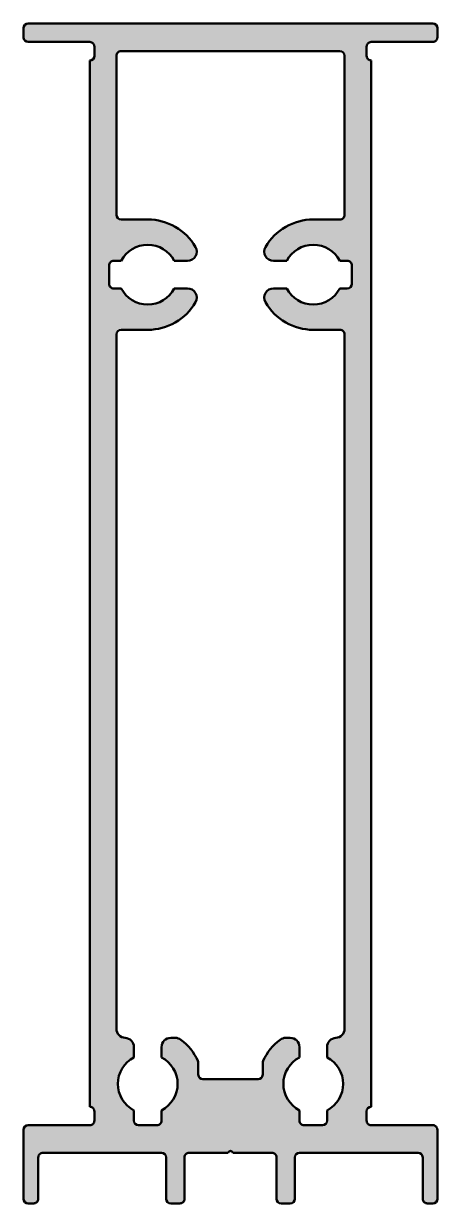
# Model space of a CAD drawing. Extents: x 0 to 45, y 0 to 128.
import ezdxf

# ---------------------------------------------------------------- set-up
doc = ezdxf.new("R2010")
doc.units = 0
doc.layers.add('0S-Alu contour', color=7, linetype='Continuous', lineweight=50)
doc.layers.add('0S-Alu hatch', color=252, linetype='Continuous', lineweight=25)

# ---------------------------------------------------------------- blocks, each defined once
blk = doc.blocks.new('322750__0CC4B532_201E_418F_B762_AD343E9F25F6_')
at = {"layer": '0S-Alu hatch'}
h = blk.add_hatch(color=256, dxfattribs=at)
edge = h.paths.add_edge_path()
edge.add_arc((0.4999885559081848, 127.8000091552734), 0.5, 90.00000000000028, 180)
edge.add_line((-1.14440918152e-05, 127.8000091552734), (-1.14440918111e-05, 126.8000091552734))
edge.add_arc((0.4999885559081815, 126.8000091552734), 0.4999999999999926, 180, 269.9999999999994)
edge.add_line((0.4999885559081761, 126.3000091552734), (7.199988555908209, 126.3000091552734))
edge.add_ellipse((7.199988555908216, 125.8000091552734), major_axis=(-0.4999999999999858, 0), ratio=1, start_angle=180, end_angle=270.0000000000009, ccw=False)
edge.add_line((7.699988555908198, 125.8000091552734), (7.699988555908191, 124.8000091552734))
edge.add_ellipse((7.199988555908199, 124.8000091552734), major_axis=(-0.499999999999992, 0), ratio=1, start_angle=90, end_angle=180, ccw=False)
edge.add_line((7.199988555908199, 124.3000091552734), (7.199988555908176, 10.50000915527346))
edge.add_ellipse((7.199988555908215, 10.00000915527348), major_axis=(-0.4999999999999752, 0), ratio=1, start_angle=180, end_angle=270.0000000000045, ccw=False)
edge.add_line((7.69998855590819, 10.00000915527348), (7.69998855590819, 9.000009155273402))
edge.add_ellipse((7.199988555908218, 9.000009155273405), major_axis=(-0.4999999999999725, 0), ratio=1, start_angle=89.9999999999954, end_angle=180, ccw=False)
edge.add_line((7.199988555908178, 8.500009155273434), (0.499988555908173, 8.500009155273432))
edge.add_arc((0.4999885559081799, 8.00000915527344), 0.4999999999999912, 90.0000000000008, 180)
edge.add_line((-1.14440918113e-05, 8.00000915527344), (-1.14440918111e-05, 0.5000091552734744))
edge.add_arc((0.4999885559082217, 0.5000091552734646), 0.5000000000000328, 180, 269.9999999999962)
edge.add_line((0.4999885559081888, 9.1552734318e-06), (1.099988555908197, 9.1552734318e-06))
edge.add_arc((1.099988555908207, 0.5000091552734081), 0.4999999999999762, 269.9999999999989, 360)
edge.add_line((1.599988555908183, 0.5000091552734184), (1.599988555908183, 5.000009155273417))
edge.add_ellipse((2.099988555908179, 5.000009155273436), major_axis=(-0.4999999999999965, 0), ratio=1, start_angle=269.99999999999966, end_angle=360, ccw=False)
edge.add_line((2.099988555908182, 5.500009155273431), (14.99998855590818, 5.50000915527343))
edge.add_ellipse((14.99998855590817, 5.000009155273426), major_axis=(-0.5000000000000046, 0), ratio=1, start_angle=180, end_angle=269.99999999999875, ccw=False)
edge.add_line((15.49998855590818, 5.000009155273431), (15.49998855590818, 0.5000091552734443))
edge.add_arc((15.99998855590821, 0.5000091552734663), 0.5000000000000338, 180, 269.999999999999)
edge.add_line((15.9999885559082, 9.1552734325e-06), (16.99998855590817, 9.1552734318e-06))
edge.add_arc((16.9999885559082, 0.5000091552734323), 0.5000000000000006, 269.9999999999968, 360)
edge.add_line((17.4999885559082, 0.5000091552734176), (17.49998855590819, 5.000009155273446))
edge.add_ellipse((17.99998855590816, 5.000009155273457), major_axis=(-0.4999999999999752, 0), ratio=1, start_angle=269.9999999999984, end_angle=360, ccw=False)
edge.add_line((17.99998855590818, 5.50000915527343), (22.2499885559114, 5.500009155273431))
edge.add_ellipse((22.4999885559098, 5.443759155273786), major_axis=(-0.2562499999983623, 0), ratio=1, start_angle=192.6803834919774, end_angle=347.31961650817914, ccw=False)
edge.add_line((22.74998855590805, 5.500009155274114), (26.9999885559082, 5.500009155273432))
edge.add_ellipse((26.99998855590822, 5.000009155273462), major_axis=(-0.4999999999999707, 0), ratio=1, start_angle=180, end_angle=270.00000000000205, ccw=False)
edge.add_line((27.49998855590819, 5.000009155273459), (27.49998855590819, 0.5000091552734461))
edge.add_arc((27.99998855590819, 0.500009155273432), 0.5, 180, 270)
edge.add_line((27.99998855590819, 9.155273432e-06), (28.99998855590821, 9.1552734318e-06))
edge.add_arc((28.99998855590816, 0.5000091552734718), 0.50000000000004, 270.0000000000049, 360)
edge.add_line((29.4999885559082, 0.5000091552734874), (29.4999885559082, 5.000009155273412))
edge.add_ellipse((29.99998855590822, 5.000009155273414), major_axis=(-0.5000000000000214, 0), ratio=1, start_angle=270.00000000000165, end_angle=360, ccw=False)
edge.add_line((29.99998855590821, 5.500009155273434), (42.89998855590825, 5.500009155273432))
edge.add_ellipse((42.89998855590823, 5.000009155273489), major_axis=(-0.4999999999999432, 0), ratio=1, start_angle=180, end_angle=269.9999999999984, ccw=False)
edge.add_line((43.39998855590818, 5.000009155273462), (43.39998855590818, 0.5000091552733946))
edge.add_arc((43.89998855590815, 0.5000091552734053), 0.4999999999999716, 180, 270.0000000000033)
edge.add_line((43.89998855590818, 9.1552734337e-06), (44.49998855590821, 9.1552734318e-06))
edge.add_arc((44.49998855590817, 0.5000091552734545), 0.5000000000000226, 270.0000000000041, 360)
edge.add_line((44.9999885559082, 0.5000091552734621), (44.99998855590821, 8.000009155273442))
edge.add_arc((44.49998855590821, 8.000009155273432), 0.5, 0, 90.00000000000081)
edge.add_line((44.4999885559082, 8.500009155273432), (37.79998855590815, 8.500009155273432))
edge.add_ellipse((37.79998855590811, 9.000009155273395), major_axis=(-0.4999999999999627, 0), ratio=1, start_angle=0, end_angle=90.00000000000489, ccw=False)
edge.add_line((37.29998855590814, 9.000009155273393), (37.29998855590821, 10.00000915527348))
edge.add_ellipse((37.79998855590815, 10.00000915527351), major_axis=(-0.4999999999999361, 0), ratio=1, start_angle=270, end_angle=360, ccw=False)
edge.add_line((37.79998855590815, 10.50000915527345), (37.79998855590827, 124.3000091552734))
edge.add_ellipse((37.7999885559082, 124.8000091552734), major_axis=(-0.5000000000000142, 0), ratio=1, start_angle=0, end_angle=90.00000000000728, ccw=False)
edge.add_line((37.29998855590819, 124.8000091552734), (37.29998855590821, 125.8000091552734))
edge.add_ellipse((37.79998855590814, 125.8000091552735), major_axis=(-0.499999999999929, 0), ratio=1, start_angle=269.9999999999959, end_angle=360, ccw=False)
edge.add_line((37.79998855590817, 126.3000091552734), (44.49998855590819, 126.3000091552734))
edge.add_arc((44.4999885559082, 126.8000091552734), 0.5, 269.9999999999992, 360)
edge.add_line((44.9999885559082, 126.8000091552734), (44.9999885559082, 127.8000091552734))
edge.add_arc((44.4999885559082, 127.8000091552734), 0.5, 0, 90)
edge.add_line((44.4999885559082, 128.3000091552734), (0.4999885559081818, 128.3000091552734))
edge = h.paths.add_edge_path()
edge.add_ellipse((10.5999885559082, 124.8000091552734), major_axis=(-0.4999999999999858, 0), ratio=1, start_angle=269.9999999999986, end_angle=360, ccw=False)
edge.add_line((10.59998855590821, 125.3000091552734), (34.39998855590819, 125.3000091552735))
edge.add_ellipse((34.39998855590818, 124.8000091552734), major_axis=(-0.5, 0), ratio=1, start_angle=180, end_angle=269.9999999999992, ccw=False)
edge.add_line((34.89998855590818, 124.8000091552734), (34.89998855590815, 107.5000090931783))
edge.add_ellipse((34.39998855590817, 107.5000090931782), major_axis=(-0.4999999999999716, 0), ratio=1, start_angle=89.9999999999967, end_angle=180, ccw=False)
edge.add_line((34.39998855590815, 107.0000090931783), (31.50085177145045, 107.0000090931783))
edge.add_arc((31.49998855590818, 101.0000091552734), 6.000000000000048, 89.99175689874119, 150)
edge.add_arc((27.16986153698596, 103.5000091552734), 1.000000000000014, 150.0000000000013, 270.0000000000014)
edge.add_line((27.16986153698599, 102.5000091552734), (28.61684790724047, 102.5000091552734))
edge.add_ellipse((31.49998855590818, 101.0000091552734), major_axis=(-3.250000000000005, 0), ratio=1, start_angle=207.4864262503813, end_angle=332.5135737496188, ccw=False)
edge.add_line((34.38312920457588, 102.5000091552734), (35.19998855590823, 102.5000091552734))
edge.add_ellipse((35.19998855590827, 102.0000091552734), major_axis=(-0.4999999999999574, 0), ratio=1, start_angle=180, end_angle=270.0000000000049, ccw=False)
edge.add_line((35.69998855590823, 102.0000091552734), (35.6999885559082, 100.0000091552734))
edge.add_ellipse((35.19998855590827, 100.0000091552733), major_axis=(-0.499999999999929, 0), ratio=1, start_angle=90, end_angle=180, ccw=False)
edge.add_line((35.19998855590827, 99.50000915527342), (34.38312920457588, 99.50000915527343))
edge.add_ellipse((31.49998855590818, 101.0000091552734), major_axis=(-3.250000000000005, 0), ratio=1, start_angle=27.486426250381214, end_angle=152.5135737496189, ccw=False)
edge.add_line((28.61684790724047, 99.50000915527343), (27.16986153698599, 99.50000915527342))
edge.add_arc((27.16986153698598, 98.5000091552734), 1.000000000000013, 89.99999999999959, 209.9999999999986)
edge.add_arc((31.49998855590817, 101.0000091552734), 6.000000000000042, 210.0000000000002, 270.0000000000001)
edge.add_line((31.49998855590818, 95.00000915527342), (34.39998855590809, 95.00000915527339))
edge.add_ellipse((34.39998855590812, 94.50000915527355), major_axis=(-0.4999999999998437, 0), ratio=1, start_angle=180, end_angle=270.0000000000041, ccw=False)
edge.add_line((34.89998855590797, 94.50000915527356), (34.89998855590818, 18.99750759081726))
edge.add_ellipse((33.89998855590819, 18.99750759081725), major_axis=(-0.9999999999999932, 0), ratio=1, start_angle=92.86598398259912, end_angle=180, ccw=False)
edge.add_arc((33.99998855590814, 17.00000915527342), 1.000000000000021, 92.86598398259576, 180)
edge.add_line((32.99998855590812, 17.00000915527345), (32.9999885559082, 15.88314980394114))
edge.add_ellipse((31.4999885559082, 13.00000915527343), major_axis=(-3.250000000000005, 0), ratio=1, start_angle=117.48642625038119, end_angle=242.51357374961879, ccw=False)
edge.add_line((32.9999885559082, 10.11686850660572), (32.99998855590821, 9.000009155273451))
edge.add_ellipse((32.49998855590819, 9.00000915527345), major_axis=(-0.5000000000000214, 0), ratio=1, start_angle=90.0000000000008, end_angle=180, ccw=False)
edge.add_line((32.4999885559082, 8.500009155273428), (30.4999885559082, 8.500009155273428))
edge.add_ellipse((30.49998855590819, 9.000009155273425), major_axis=(-0.4999999999999965, 0), ratio=1, start_angle=0, end_angle=90.0000000000012, ccw=False)
edge.add_line((29.99998855590819, 9.000009155273421), (29.99998855590821, 10.11686850660572))
edge.add_ellipse((31.4999885559082, 13.00000915527343), major_axis=(-3.250000000000005, 0), ratio=1, start_angle=-62.51357374961867, end_angle=62.513573749618786, ccw=False)
edge.add_line((29.99998855590821, 15.88314980394114), (29.9999885559082, 17.00000915527349))
edge.add_arc((28.99998855590823, 17.00000915527346), 0.9999999999999715, 0, 90.0000000000016)
edge.add_line((28.9999885559082, 18.00000915527343), (28.4999885559082, 18.00000915527343))
edge.add_arc((28.49998855590818, 17.00000915527338), 1.000000000000046, 89.99999999999856, 126.8698976458423)
edge.add_arc((31.49998855590877, 13.00000915527277), 6.000000000000895, 126.8698976458448, 155.3800226713437)
edge.add_arc((26.49998855590495, 15.29129700275227), 0.4999999999967671, 155.3800226713352, 180)
edge.add_line((25.99998855590819, 15.29129700275225), (25.99998855590818, 14.00000915527347))
edge.add_ellipse((25.49998855590815, 14.00000915527346), major_axis=(-0.5000000000000285, 0), ratio=1, start_angle=90.00000000000239, end_angle=180, ccw=False)
edge.add_line((25.49998855590818, 13.50000915527343), (19.49998855590819, 13.50000915527343))
edge.add_ellipse((19.4999885559082, 14.00000915527343), major_axis=(-0.4999999999999965, 0), ratio=1, start_angle=0, end_angle=89.9999999999988, ccw=False)
edge.add_line((18.9999885559082, 14.00000915527342), (18.99998855590817, 15.29129700275229))
edge.add_arc((18.49998855591121, 15.29129700275239), 0.4999999999969551, 0, 24.61997732865535)
edge.add_arc((13.49998855590772, 13.00000915527274), 6.000000000000855, 24.6199773286581, 53.13010235415696)
edge.add_arc((16.49998855590824, 17.00000915527348), 0.9999999999999538, 53.13010235416025, 90.00000000000428)
edge.add_line((16.49998855590816, 18.00000915527343), (15.99998855590816, 18.00000915527343))
edge.add_arc((15.99998855590818, 17.00000915527347), 0.9999999999999644, 90.00000000000122, 180)
edge.add_line((14.99998855590822, 17.00000915527344), (14.99998855590819, 15.88314980394114))
edge.add_ellipse((13.49998855590819, 13.00000915527343), major_axis=(-3.250000000000005, 0), ratio=1, start_angle=117.48642625038119, end_angle=242.51357374961879, ccw=False)
edge.add_line((14.99998855590819, 10.11686850660572), (14.99998855590821, 9.00000915527344))
edge.add_ellipse((14.4999885559082, 9.000009155273435), major_axis=(-0.5000000000000071, 0), ratio=1, start_angle=89.99999999999818, end_angle=180, ccw=False)
edge.add_line((14.49998855590819, 8.500009155273428), (12.49998855590819, 8.500009155273428))
edge.add_ellipse((12.49998855590821, 9.000009155273446), major_axis=(-0.5000000000000178, 0), ratio=1, start_angle=0, end_angle=89.9999999999979, ccw=False)
edge.add_line((11.99998855590819, 9.000009155273446), (11.99998855590819, 10.11686850660572))
edge.add_ellipse((13.49998855590819, 13.00000915527343), major_axis=(-3.250000000000005, 0), ratio=1, start_angle=-62.51357374961867, end_angle=62.513573749618786, ccw=False)
edge.add_line((11.99998855590819, 15.88314980394114), (11.99998855590819, 17.00000915527345))
edge.add_arc((10.99998855590822, 17.00000915527347), 0.9999999999999715, 0, 87.13401601740121)
edge.add_ellipse((11.0999885559082, 18.99750759081723), major_axis=(-0.9999999999999734, 0), ratio=1, start_angle=0, end_angle=87.1340160174019, ccw=False)
edge.add_line((10.09998855590823, 18.99750759081723), (10.09998855590818, 94.50000915527337))
edge.add_ellipse((10.59998855590825, 94.50000915527337), major_axis=(-0.500000000000071, 0), ratio=1, start_angle=270.00000000000324, end_angle=360, ccw=False)
edge.add_line((10.59998855590822, 95.00000915527345), (13.49998855590817, 95.00000915527339))
edge.add_arc((13.49998855590816, 101.0000091552734), 6.000000000000042, 270.0000000000001, 330.0000000000001)
edge.add_arc((17.83011557483037, 98.50000915527342), 1.000000000000014, 330.0000000000005, 450.0000000000006)
edge.add_line((17.83011557483036, 99.50000915527343), (16.38312920457589, 99.50000915527343))
edge.add_ellipse((13.49998855590819, 101.0000091552734), major_axis=(-3.250000000000005, 0), ratio=1, start_angle=27.486426250381214, end_angle=152.5135737496189, ccw=False)
edge.add_line((10.61684790724048, 99.50000915527343), (9.799988555908206, 99.50000915527343))
edge.add_ellipse((9.79998855590817, 100.0000091552734), major_axis=(-0.4999999999999841, 0), ratio=1, start_angle=0, end_angle=90.00000000000409, ccw=False)
edge.add_line((9.299988555908186, 100.0000091552734), (9.299988555908204, 102.0000091552734))
edge.add_ellipse((9.799988555908161, 102.0000091552734), major_axis=(-0.4999999999999574, 0), ratio=1, start_angle=269.9999999999984, end_angle=360, ccw=False)
edge.add_line((9.799988555908175, 102.5000091552734), (10.61684790724048, 102.5000091552734))
edge.add_ellipse((13.49998855590819, 101.0000091552734), major_axis=(-3.250000000000005, 0), ratio=1, start_angle=207.4864262503813, end_angle=332.5135737496188, ccw=False)
edge.add_line((16.38312920457589, 102.5000091552734), (17.8301155748304, 102.5000091552734))
edge.add_arc((17.83011557483039, 103.5000091552734), 0.9999999999999803, 270.0000000000006, 390.0000000000006)
edge.add_arc((13.49998855590819, 101.0000091552734), 5.999999999999971, 29.9999999999997, 89.99999999999969)
edge.add_line((13.49998855590822, 107.0000091552734), (10.59998855590826, 107.0000091552734))
edge.add_ellipse((10.59998855590827, 107.5000091552734), major_axis=(-0.4999999999999983, 0), ratio=1, start_angle=0, end_angle=89.9999999999996, ccw=False)
edge.add_line((10.09998855590827, 107.5000091552734), (10.09998855590821, 124.8000091552734))
at = {"layer": '0S-Alu contour', "color": 7}
for points in [[(-1.14440918152e-05, 127.8000091552734), (-1.14440918111e-05, 126.8000091552734)], [(44.4999885559082, 128.3000091552734), (0.4999885559081824, 128.3000091552734)], [(44.9999885559082, 126.8000091552734), (44.9999885559082, 127.8000091552734)], [(0.4999885559081761, 126.3000091552734), (7.199988555908208, 126.3000091552734)], [(7.699988555908198, 125.8000091552734), (7.699988555908191, 124.8000091552734)], [(37.29998855590819, 124.8000091552734), (37.29998855590821, 125.8000091552734)], [(37.79998855590817, 126.3000091552734), (44.49998855590819, 126.3000091552734)], [(10.09998855590827, 107.5000091552734), (10.09998855590821, 124.8000091552734)], [(10.59998855590821, 125.3000091552734), (34.39998855590819, 125.3000091552735)], [(34.89998855590818, 124.8000091552734), (34.89998855590815, 107.5000090931783)], [(7.199988555908199, 124.3000091552734), (7.199988555908176, 10.50000915527346)], [(37.79998855590815, 10.50000915527345), (37.79998855590827, 124.3000091552734)], [(13.49998855590822, 107.0000091552734), (10.59998855590826, 107.0000091552734)], [(34.39998855590815, 107.0000090931783), (31.50085177145045, 107.0000090931783)], [(9.299988555908186, 100.0000091552734), (9.299988555908204, 102.0000091552734)], [(9.799988555908175, 102.5000091552734), (10.61684790724048, 102.5000091552734)], [(16.38312920457589, 102.5000091552734), (17.8301155748304, 102.5000091552734)], [(27.16986153698599, 102.5000091552734), (28.61684790724047, 102.5000091552734)], [(34.38312920457588, 102.5000091552734), (35.19998855590823, 102.5000091552734)], [(35.69998855590823, 102.0000091552734), (35.6999885559082, 100.0000091552734)], [(10.61684790724048, 99.50000915527343), (9.799988555908206, 99.50000915527343)], [(17.83011557483036, 99.50000915527343), (16.38312920457589, 99.50000915527343)], [(28.61684790724047, 99.50000915527343), (27.16986153698599, 99.50000915527342)], [(35.19998855590827, 99.50000915527342), (34.38312920457588, 99.50000915527343)], [(10.59998855590822, 95.00000915527345), (13.49998855590817, 95.00000915527339)], [(31.49998855590818, 95.00000915527342), (34.39998855590809, 95.00000915527339)], [(10.09998855590823, 18.99750759081723), (10.09998855590818, 94.50000915527337)], [(34.89998855590797, 94.50000915527356), (34.89998855590818, 18.99750759081727)], [(16.49998855590816, 18.00000915527343), (15.99998855590816, 18.00000915527343)], [(28.9999885559082, 18.00000915527343), (28.4999885559082, 18.00000915527343)], [(11.99998855590819, 15.88314980394114), (11.99998855590819, 17.00000915527345)], [(14.99998855590822, 17.00000915527344), (14.99998855590819, 15.88314980394114)], [(29.99998855590821, 15.88314980394114), (29.9999885559082, 17.00000915527349)], [(32.99998855590812, 17.00000915527345), (32.9999885559082, 15.88314980394114)], [(18.9999885559082, 14.00000915527342), (18.99998855590817, 15.29129700275229)], [(25.99998855590819, 15.29129700275225), (25.99998855590818, 14.00000915527347)], [(25.49998855590818, 13.50000915527343), (19.49998855590819, 13.50000915527343)], [(7.69998855590819, 10.00000915527348), (7.69998855590819, 9.000009155273402)], [(11.99998855590819, 9.000009155273446), (11.99998855590819, 10.11686850660572)], [(14.99998855590819, 10.11686850660572), (14.99998855590821, 9.00000915527344)], [(29.99998855590819, 9.000009155273421), (29.99998855590821, 10.11686850660572)], [(32.9999885559082, 10.11686850660572), (32.99998855590821, 9.000009155273451)], [(37.29998855590814, 9.000009155273393), (37.29998855590821, 10.00000915527348)], [(-1.14440918113e-05, 8.00000915527344), (-1.14440918111e-05, 0.5000091552734744)], [(7.199988555908178, 8.500009155273434), (0.499988555908173, 8.500009155273432)], [(14.49998855590819, 8.500009155273428), (12.49998855590819, 8.500009155273428)], [(32.4999885559082, 8.500009155273428), (30.4999885559082, 8.500009155273428)], [(44.4999885559082, 8.500009155273432), (37.79998855590815, 8.500009155273432)], [(44.9999885559082, 0.5000091552734621), (44.99998855590821, 8.000009155273442)], [(2.099988555908182, 5.500009155273431), (14.99998855590818, 5.50000915527343)], [(17.99998855590818, 5.50000915527343), (22.2499885559114, 5.500009155273431)], [(22.74998855590805, 5.500009155274114), (26.9999885559082, 5.500009155273432)], [(29.99998855590821, 5.500009155273434), (42.89998855590825, 5.500009155273432)], [(1.599988555908183, 0.5000091552734184), (1.599988555908183, 5.000009155273417)], [(15.49998855590818, 5.000009155273431), (15.49998855590818, 0.5000091552734443)], [(17.4999885559082, 0.5000091552734176), (17.49998855590819, 5.000009155273446)], [(27.49998855590819, 5.000009155273459), (27.49998855590819, 0.5000091552734461)], [(29.4999885559082, 0.5000091552734874), (29.4999885559082, 5.000009155273413)], [(43.39998855590818, 5.000009155273462), (43.39998855590818, 0.5000091552733946)], [(0.4999885559081888, 9.1552734318e-06), (1.099988555908197, 9.1552734318e-06)], [(15.9999885559082, 9.1552734325e-06), (16.99998855590817, 9.1552734318e-06)], [(27.99998855590819, 9.155273432e-06), (28.99998855590821, 9.1552734318e-06)], [(43.89998855590818, 9.1552734337e-06), (44.49998855590821, 9.1552734318e-06)]]:
    blk.add_lwpolyline(points, dxfattribs=at)
for centre, radius, start, end in [((0.4999885559081848, 127.8000091552734), 0.5, 90.00000000000028, 180), ((44.4999885559082, 127.8000091552734), 0.5, 0, 90), ((0.4999885559081815, 126.8000091552734), 0.4999999999999926, 180, 269.9999999999994), ((44.4999885559082, 126.8000091552734), 0.5, 269.9999999999992, 0), ((13.49998855590819, 101.0000091552734), 5.999999999999971, 29.9999999999997, 89.99999999999969), ((31.49998855590818, 101.0000091552734), 6.000000000000048, 89.99175689874119, 150), ((17.83011557483039, 103.5000091552734), 0.9999999999999803, 270.0000000000006, 30.00000000000064), ((27.16986153698596, 103.5000091552734), 1.000000000000014, 150.0000000000013, 270.0000000000014), ((17.83011557483037, 98.50000915527342), 1.000000000000014, 330.0000000000005, 90.00000000000063), ((27.16986153698598, 98.5000091552734), 1.000000000000013, 89.99999999999959, 209.9999999999986), ((13.49998855590816, 101.0000091552734), 6.000000000000042, 270.0000000000001, 330.0000000000001), ((31.49998855590817, 101.0000091552734), 6.000000000000042, 210.0000000000002, 270.0000000000001), ((10.99998855590822, 17.00000915527347), 0.9999999999999715, 0, 87.13401601740121), ((15.99998855590818, 17.00000915527347), 0.9999999999999644, 90.00000000000122, 180), ((16.49998855590824, 17.00000915527348), 0.9999999999999538, 53.13010235416025, 90.00000000000428), ((28.49998855590818, 17.00000915527338), 1.000000000000046, 89.99999999999856, 126.8698976458423), ((28.99998855590823, 17.00000915527346), 0.9999999999999715, 0, 90.0000000000016), ((33.99998855590814, 17.00000915527342), 1.000000000000021, 92.86598398259576, 180), ((13.49998855590772, 13.00000915527274), 6.000000000000855, 24.6199773286581, 53.13010235415696), ((31.49998855590877, 13.00000915527277), 6.000000000000895, 126.8698976458448, 155.3800226713437), ((18.49998855591121, 15.29129700275239), 0.4999999999969551, 0, 24.61997732865535), ((26.49998855590495, 15.29129700275227), 0.4999999999967671, 155.3800226713352, 180), ((0.4999885559081799, 8.00000915527344), 0.4999999999999912, 90.0000000000008, 180), ((44.49998855590821, 8.000009155273432), 0.5, 0, 90.00000000000081), ((0.4999885559082217, 0.5000091552734646), 0.5000000000000328, 180, 269.9999999999962), ((1.099988555908207, 0.5000091552734081), 0.4999999999999762, 269.9999999999989, 0), ((15.99998855590821, 0.5000091552734663), 0.5000000000000338, 180, 269.999999999999), ((16.9999885559082, 0.5000091552734323), 0.5000000000000006, 269.9999999999968, 0), ((27.99998855590819, 0.500009155273432), 0.5, 180, 270), ((28.99998855590816, 0.5000091552734718), 0.50000000000004, 270.0000000000049, 0), ((43.89998855590815, 0.5000091552734053), 0.4999999999999716, 180, 270.0000000000033), ((44.49998855590817, 0.5000091552734545), 0.5000000000000226, 270.0000000000041, 0)]:
    blk.add_arc(centre, radius, start, end, dxfattribs=at)
at = {"layer": '0S-Alu contour', "color": 7, "extrusion": (0, 0, -1)}
for centre, radius, start, end in [((-7.199988555908216, 125.8000091552734), 0.4999999999999858, 89.99999999999909, 180), ((-37.79998855590814, 125.8000091552735), 0.499999999999929, 0, 90.00000000000406), ((-7.199988555908199, 124.8000091552734), 0.499999999999992, 180, 270), ((-10.5999885559082, 124.8000091552734), 0.4999999999999858, 0, 90.00000000000142), ((-34.39998855590818, 124.8000091552734), 0.5, 90.00000000000081, 180), ((-37.7999885559082, 124.8000091552734), 0.5000000000000142, 269.9999999999927, 0), ((-10.59998855590827, 107.5000091552734), 0.4999999999999983, 270.0000000000004, 0), ((-34.39998855590817, 107.5000090931782), 0.4999999999999716, 180, 270.0000000000033), ((-13.49998855590819, 101.0000091552734), 3.250000000000005, 27.48642625038124, 152.5135737496187), ((-31.49998855590818, 101.0000091552734), 3.250000000000005, 27.48642625038124, 152.5135737496187), ((-9.799988555908161, 102.0000091552734), 0.4999999999999574, 0, 90.0000000000016), ((-35.19998855590827, 102.0000091552734), 0.4999999999999574, 89.99999999999511, 180), ((-9.79998855590817, 100.0000091552734), 0.4999999999999841, 269.9999999999959, 0), ((-13.49998855590819, 101.0000091552734), 3.250000000000005, 207.4864262503812, 332.5135737496188), ((-31.49998855590818, 101.0000091552734), 3.250000000000005, 207.4864262503812, 332.5135737496188), ((-35.19998855590827, 100.0000091552733), 0.499999999999929, 180, 270), ((-10.59998855590825, 94.50000915527337), 0.500000000000071, 0, 89.99999999999675), ((-34.39998855590812, 94.50000915527355), 0.4999999999998437, 89.99999999999594, 180), ((-11.0999885559082, 18.99750759081723), 0.9999999999999734, 272.8659839825982, 0), ((-33.89998855590819, 18.99750759081725), 0.9999999999999932, 180, 267.1340160174009), ((-13.49998855590819, 13.00000915527343), 3.250000000000005, 297.4864262503812, 62.51357374961877), ((-13.49998855590819, 13.00000915527343), 3.250000000000005, 117.4864262503812, 242.5135737496188), ((-31.4999885559082, 13.00000915527343), 3.250000000000005, 297.4864262503812, 62.51357374961877), ((-31.4999885559082, 13.00000915527343), 3.250000000000005, 117.4864262503812, 242.5135737496188), ((-19.4999885559082, 14.00000915527343), 0.4999999999999965, 270.0000000000012, 0), ((-25.49998855590815, 14.00000915527346), 0.5000000000000285, 180, 269.9999999999976), ((-7.199988555908215, 10.00000915527348), 0.4999999999999752, 89.99999999999552, 180), ((-37.79998855590815, 10.00000915527351), 0.4999999999999361, 0, 90), ((-7.199988555908218, 9.000009155273405), 0.4999999999999725, 180, 270.0000000000046), ((-12.49998855590821, 9.000009155273446), 0.5000000000000178, 270.0000000000021, 0), ((-14.4999885559082, 9.000009155273435), 0.5000000000000071, 180, 270.0000000000018), ((-30.49998855590819, 9.000009155273425), 0.4999999999999965, 269.9999999999988, 0), ((-32.49998855590819, 9.00000915527345), 0.5000000000000214, 180, 269.9999999999992), ((-37.79998855590811, 9.000009155273395), 0.4999999999999627, 269.9999999999951, 0), ((-2.099988555908179, 5.000009155273436), 0.4999999999999965, 0, 90.00000000000036), ((-14.99998855590817, 5.000009155273426), 0.5000000000000046, 90.00000000000122, 180), ((-17.99998855590816, 5.000009155273457), 0.4999999999999752, 0, 90.0000000000016), ((-22.4999885559098, 5.443759155273786), 0.2562499999983623, 12.68038349182084, 167.3196165080226), ((-26.99998855590822, 5.000009155273462), 0.4999999999999707, 89.99999999999797, 180), ((-29.99998855590822, 5.000009155273414), 0.5000000000000214, 0, 89.99999999999837), ((-42.89998855590823, 5.000009155273489), 0.4999999999999432, 90.0000000000016, 180)]:
    blk.add_arc(centre, radius, start, end, dxfattribs=at)
blk = doc.blocks.new('322750__04F52549_9A4C_46F0_AF45_832E492A8C5E_')
at = {"layer": '0S-Alu contour', "color": 7}
blk.add_blockref('322750__0CC4B532_201E_418F_B762_AD343E9F25F6_', (0, 0), dxfattribs=at)

msp = doc.modelspace()

# ---------------------------------------------------------------- block references
at = {"layer": '0S-Alu contour', "color": 7}
msp.add_blockref('322750__04F52549_9A4C_46F0_AF45_832E492A8C5E_', (0, 0), dxfattribs=at)

doc.saveas('drawing.dxf')
